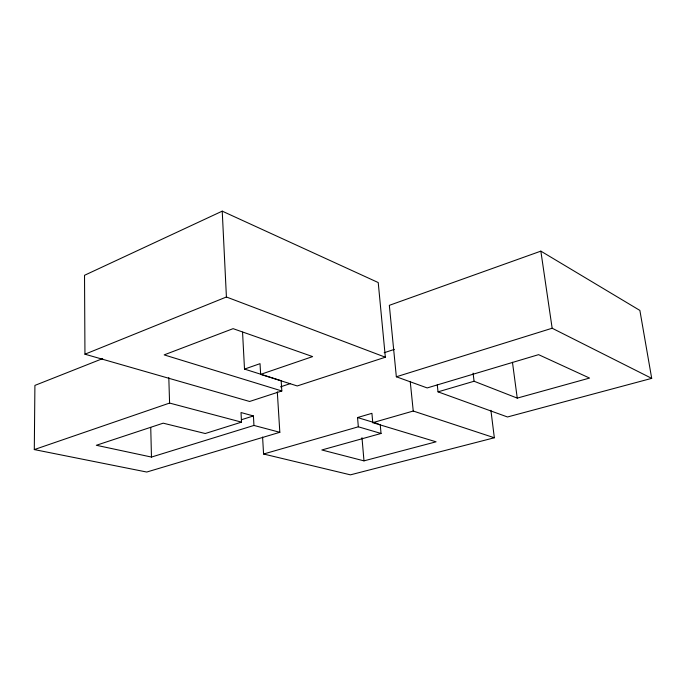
<?xml version="1.0" encoding="UTF-8"?>
<svg xmlns="http://www.w3.org/2000/svg" width="686" height="686" viewBox="0 0 686 686"><rect width="100%" height="100%" fill="white"/><g stroke="black" fill="none" stroke-linecap="round" stroke-linejoin="round"><path stroke-width="1.03" d="M277.307 391.852L279.828 432.3L146.753 472.037L34.3 449.579L34.909 385.403L102.677 358.598M244.508 369.094L260.028 363.666L260.646 374.376L297.227 385.952L385.343 357.217L378.226 282.555L222.23 211.151L84.524 275.292L84.953 354.199L249.61 401.473L281.817 390.969L281.166 380.696L244.508 369.094L242.552 332.153M84.953 354.199L226.414 296.995L385.343 357.217M438.037 391.852L507.494 416.977L651.7 378.363L639.875 310.424L540.851 251.136L389.331 305.339L396.345 376.777L427.189 387.933L538.579 354.653L589.548 378.072L517.244 398.112L474.069 381.245L438.037 391.852L437.274 384.889M34.3 449.579L169.588 403.068L241.515 422.139L241.018 412.543L253.426 415.948L253.949 425.44L279.828 432.3M260.646 374.376L312.627 356.591L233.103 328.654L164.151 354.885L281.817 390.969M280.445 386.861L290.615 383.517M384.169 352.733L394.339 349.38M241.412 419.738L253.426 415.948M241.515 422.139L205.234 433.518L163.191 423.176L96.34 445.283L151.469 457.065L253.949 425.44M396.345 376.777L552.153 328.234L651.7 378.363M381.047 433.466L358.341 426.803L357.543 417.542L371.923 413.324L372.764 422.662L436.064 441.81L363.983 460.863L321.837 449.973L381.047 433.466L380.216 424.411M262.592 437.042L263.57 454.012L358.341 426.803M372.764 422.662L413.246 411.034L494.34 437.771L490.91 410.322M494.34 437.771L350.435 474.849L263.57 454.012M357.543 417.542L378.243 423.819M540.851 251.136L552.153 328.234M512.459 362.251L517.244 398.112M473.091 373.133L474.069 381.245M410.219 381.382L413.246 411.034M361.985 437.677L363.983 460.863M222.23 211.151L226.414 296.995M168.807 377.583L169.588 403.068M150.74 427.421L151.469 457.065"/></g></svg>
